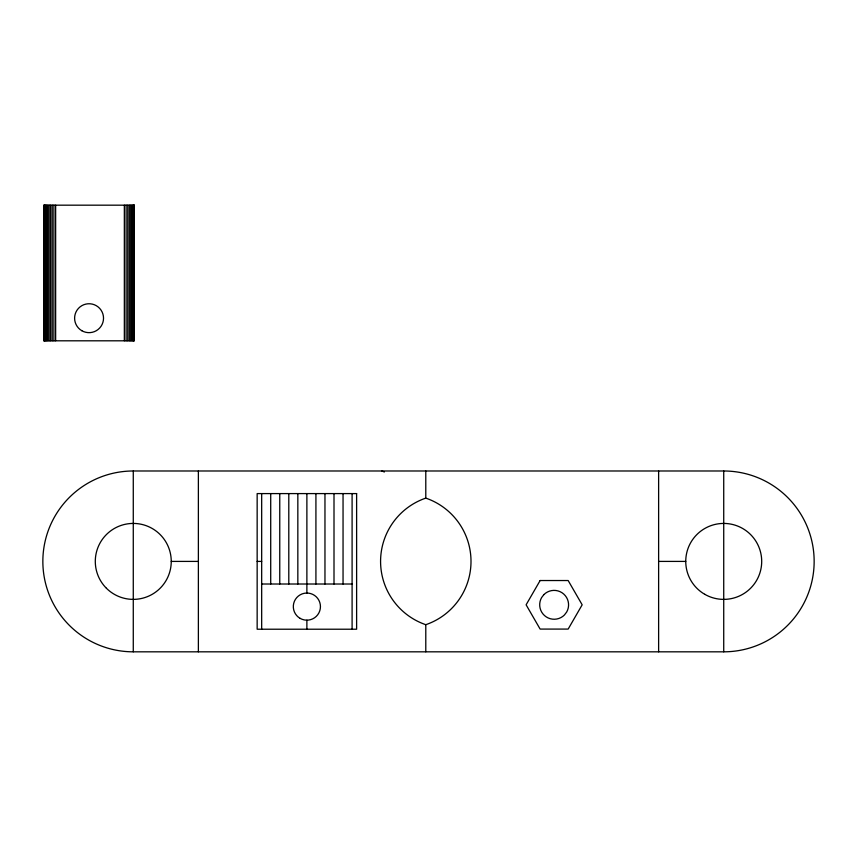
<?xml version="1.0" encoding="UTF-8"?>
<svg xmlns="http://www.w3.org/2000/svg" width="857" height="857" viewBox="0 0 857 857"><rect width="100%" height="100%" fill="white"/><g stroke="black" fill="none" stroke-linecap="round" stroke-linejoin="round"><path stroke-width="1.29" d="M133.274 470.986L723.726 470.986A90.424 90.424 0 0 1 814.15 561.41A90.424 90.424 0 0 1 723.726 651.823L133.274 651.823A90.424 90.424 0 0 1 42.85 561.41A90.424 90.424 0 0 1 133.274 470.986L133.274 651.823M171.25 561.41L198.374 561.41M257.154 561.41L261.674 561.41M658.626 561.41L685.75 561.41M261.674 584.013L352.098 584.013M381.922 470.986L384.365 471.993M723.726 470.986L723.726 651.823M658.626 470.986L658.626 651.823M425.79 470.986L425.79 498.11A66.91 66.91 0 0 1 425.79 624.699L425.79 651.823M352.098 493.589L352.098 629.22M343.046 493.589L343.046 584.013M334.005 493.589L334.005 584.013M324.964 493.589L324.964 584.013M315.922 493.589L315.922 584.013M306.881 493.589L306.881 593.055M306.881 620.179L306.881 629.22M297.84 493.589L297.84 584.013M288.798 493.589L288.798 584.013M279.757 493.589L279.757 584.013M270.716 493.589L270.716 584.013M261.674 493.589L261.674 629.22M198.374 470.986L198.374 651.823M134.088 205.177L134.088 340.807M133.596 205.177L133.596 340.807M132.856 205.177L132.856 340.807M131.882 205.177L131.882 340.807M130.692 205.177L130.692 340.807M129.311 205.177L129.311 340.807M127.768 205.177L127.768 340.807M126.097 205.177L126.097 340.807M124.34 205.177L124.34 340.807M55.641 205.177L55.641 340.807M53.905 205.177L53.905 340.807M52.223 205.177L52.223 340.807M50.638 205.177L50.638 340.807M49.16 205.177L49.16 340.807M47.821 205.177L47.821 340.807M46.653 205.177L46.653 340.807M45.667 205.177L45.667 340.807M44.885 205.177L44.885 340.807M44.318 205.177L44.318 340.807M43.964 205.177L43.964 340.807M425.79 624.699A66.91 66.91 0 0 1 425.79 498.11M540.124 580.532L526.112 604.806L540.124 629.081L568.159 629.081L582.171 604.806L568.159 580.532L540.124 580.532M543.916 594.576L541.613 597.575A14.473 14.473 0 0 0 564.377 615.037L566.67 612.037A14.473 14.473 0 0 0 543.916 594.576M134.313 205.177L43.846 205.177L43.846 340.807L134.27 340.807L134.27 205.177M356.619 493.589L257.154 493.589L257.154 629.22L356.619 629.22L356.619 493.589M106.418 588.256A37.976 37.976 0 0 0 169.954 571.233A37.976 37.976 0 0 0 123.44 524.72A37.976 37.976 0 0 0 106.418 588.256M704.743 594.297A37.976 37.976 0 0 0 761.702 561.41A37.976 37.976 0 0 0 704.743 528.512A37.976 37.976 0 0 0 704.743 594.297M300.1 618.358A13.562 13.562 0 0 0 320.443 606.617A13.562 13.562 0 0 0 300.1 594.865A13.562 13.562 0 0 0 300.1 618.358M81.833 330.727A14.473 14.473 0 0 0 103.526 318.204A14.473 14.473 0 0 0 81.833 305.67A14.473 14.473 0 0 0 81.833 330.727"/></g></svg>
